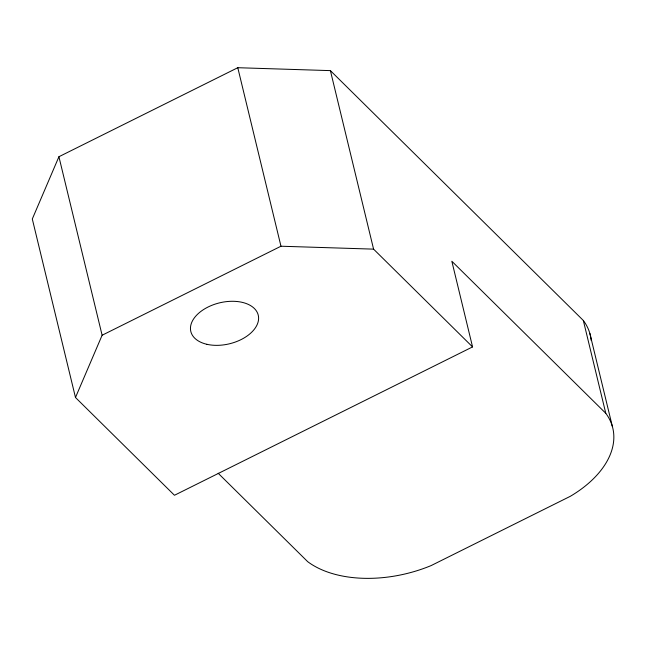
<?xml version="1.0" encoding="UTF-8"?>
<svg xmlns="http://www.w3.org/2000/svg" width="646" height="646" viewBox="0 0 646 646"><rect width="100%" height="100%" fill="white"/><g stroke="black" fill="none" stroke-linecap="round" stroke-linejoin="round"><path stroke-width="0.97" d="M591.203 340.482A104.038 63.187 -13.6 0 0 583.33 320.481L330.397 70.624L237.785 67.709L58.923 156.728L32.3 218.986L75.485 397.508L174.46 495.272L472.557 346.91L451.829 261.226L605.787 413.311A104.038 63.187 -13.6 0 1 570.289 496.322L431.173 565.565A104.038 63.187 -13.6 0 1 307.698 561.673L218.178 473.252M75.485 397.508L102.116 335.242L58.923 156.728M102.116 335.242L280.97 246.223L373.582 249.138L472.557 346.91M589.863 333.449L612.319 426.279M583.33 320.481L605.787 413.311M330.397 70.624L373.582 249.138M237.785 67.709L280.97 246.223M206.97 344.318A34.682 21.06 -13.6 0 0 258.602 318.623A34.682 21.06 -13.6 0 0 208.036 307.028A34.682 21.06 -13.6 0 0 206.97 344.318"/></g></svg>
